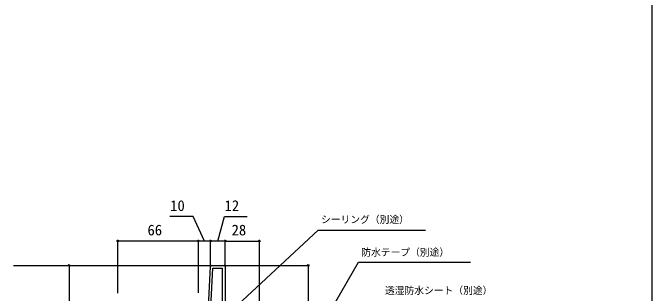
# Model space of a CAD drawing. Units: millimetres, scale not verified. Extents: x -525 to 525, y -785 to 780.
# Drawn here: x 1 to 525, y -345 to -115 of the extents above; entities that cross this region are included whole.
import ezdxf
from ezdxf.enums import TextEntityAlignment as Align

# ---------------------------------------------------------------- set-up
doc = ezdxf.new("R2010")
doc.units = ezdxf.units.MM
doc.header["$LTSCALE"] = 4
for name, color, linetype in [('0-3_YKK_11', 7, 'Continuous'), ('0-5_YKK_12', 2, 'Continuous'), ('0-8_YKK_D', 6, 'Continuous'), ('0-9_YKK_ZWAK', 7, 'Continuous')]:
    doc.layers.add(name, color=color, linetype=linetype)
doc.styles.add('ＭＳ ゴシック', font='')
doc.styles.get('ＭＳ ゴシック').set_extended_font_data('MS Gothic')

msp = doc.modelspace()

# ---------------------------------------------------------------- linework, layer by layer
at = {"layer": '0-3_YKK_11'}
msp.add_line((163.945, -322.035), (173.997, -322.035), dxfattribs=at)
for points in [[(174.997, -323.035), (174.997, -383.635), (202.997, -383.635), (202.997, -387.035), (201.097, -387.035), (200.597, -386.535), (200.097, -386.035), (174.997, -386.035), (174.997, -437.035), (173.497, -437.035), (173.497, -449.535), (174.997, -449.535), (174.997, -452.035), (170.997, -452.035), (170.997, -437.035), (118.997, -437.035), (118.997, -435.235), (120.997, -435.235), (120.997, -427.035), (124.297, -427.035)], [(146.17, -373.25), (151.797, -374.242), (151.797, -369.435), (146.44, -369.435), (145.572, -369.977), (144.997, -369.657), (144.997, -367.035), (160.638, -367.035), (162.947, -322.982)]]:
    msp.add_lwpolyline(points, dxfattribs=at)
msp.add_lwpolyline([(162.641, -367.035), (164.873, -324.435), (172.597, -324.435), (172.597, -367.035)], close=True, dxfattribs=at)
for centre, start, end in [((163.945, -323.035), 90, 176.99997), ((173.997, -323.035), 0.00001, 89.99999)]:
    msp.add_arc(centre, 1, start, end, dxfattribs=at)
at = {"layer": '0-5_YKK_12'}
msp.add_line((1.497, -322.035), (163.945, -322.035), dxfattribs=at)
at = {"layer": '0-8_YKK_D'}
for p, q in [((86.997, -344.735), (86.997, -301.035)), ((152.997, -302.035), (86.997, -302.035)), ((152.997, -344.535), (152.997, -301.035)), ((152.997, -344.535), (152.997, -301.035)), ((162.997, -302.035), (152.997, -302.035)), ((162.997, -321.719), (162.997, -301.035)), ((162.997, -321.719), (162.997, -301.035)), ((174.997, -302.035), (162.997, -302.035)), ((174.997, -322.035), (174.997, -301.035)), ((174.997, -322.035), (174.997, -301.035)), ((174.997, -302.035), (202.997, -302.035)), ((202.997, -383.135), (202.997, -301.035)), ((174.997, -322.035), (243.997, -322.035)), ((242.997, -322.035), (242.997, -387.035))]:
    msp.add_line(p, q, dxfattribs=at)
for points in [[(157.997, -302.035), (148.703, -282.035), (129.703, -282.035)], [(168.997, -302.035), (174.292, -282.035), (193.02, -282.035)], [(179.367, -360.054), (181.232, -358.315), (251.12, -293.154), (339.203, -293.154)], [(245.835, -386.035), (247.11, -383.826), (284.245, -319.508), (376.087, -319.508)], [(46.997, -322.035), (46.997, -437.035), (46.997, -434.485)]]:
    msp.add_lwpolyline(points, dxfattribs=at)
for centre in [(86.997, -302.035), (152.997, -302.035), (152.997, -302.035), (162.997, -302.035), (162.997, -302.035), (174.997, -302.035), (174.997, -302.035), (202.997, -302.035), (46.997, -322.035), (242.997, -322.035)]:
    msp.add_circle(centre, 0.637, dxfattribs=at)
at = {"layer": '0-9_YKK_ZWAK'}
msp.add_lwpolyline([(-525, -784.7), (525, -784.7), (525, 745.3)], dxfattribs=at)

# ---------------------------------------------------------------- texts
at = {"layer": '0-8_YKK_D', "style": 'ＭＳ ゴシック'}
for s, height, p in [('10', 8.798, (129.862, -280.035)), ('12', 8.798, (174.451, -280.035)), ('シーリング（別途）', 5.865, (253.551, -289.076)), ('66', 8.798, (111.269, -300.035)), ('28', 8.798, (180.235, -300.035)), ('防水テープ（別途）', 5.865, (286.51, -315.987)), ('透湿防水シート（別途）', 5.865, (305.96, -347.361))]:
    msp.add_text(s, height=height, dxfattribs=at).set_placement(p, align=Align.BOTTOM_LEFT)

doc.saveas('drawing.dxf')
